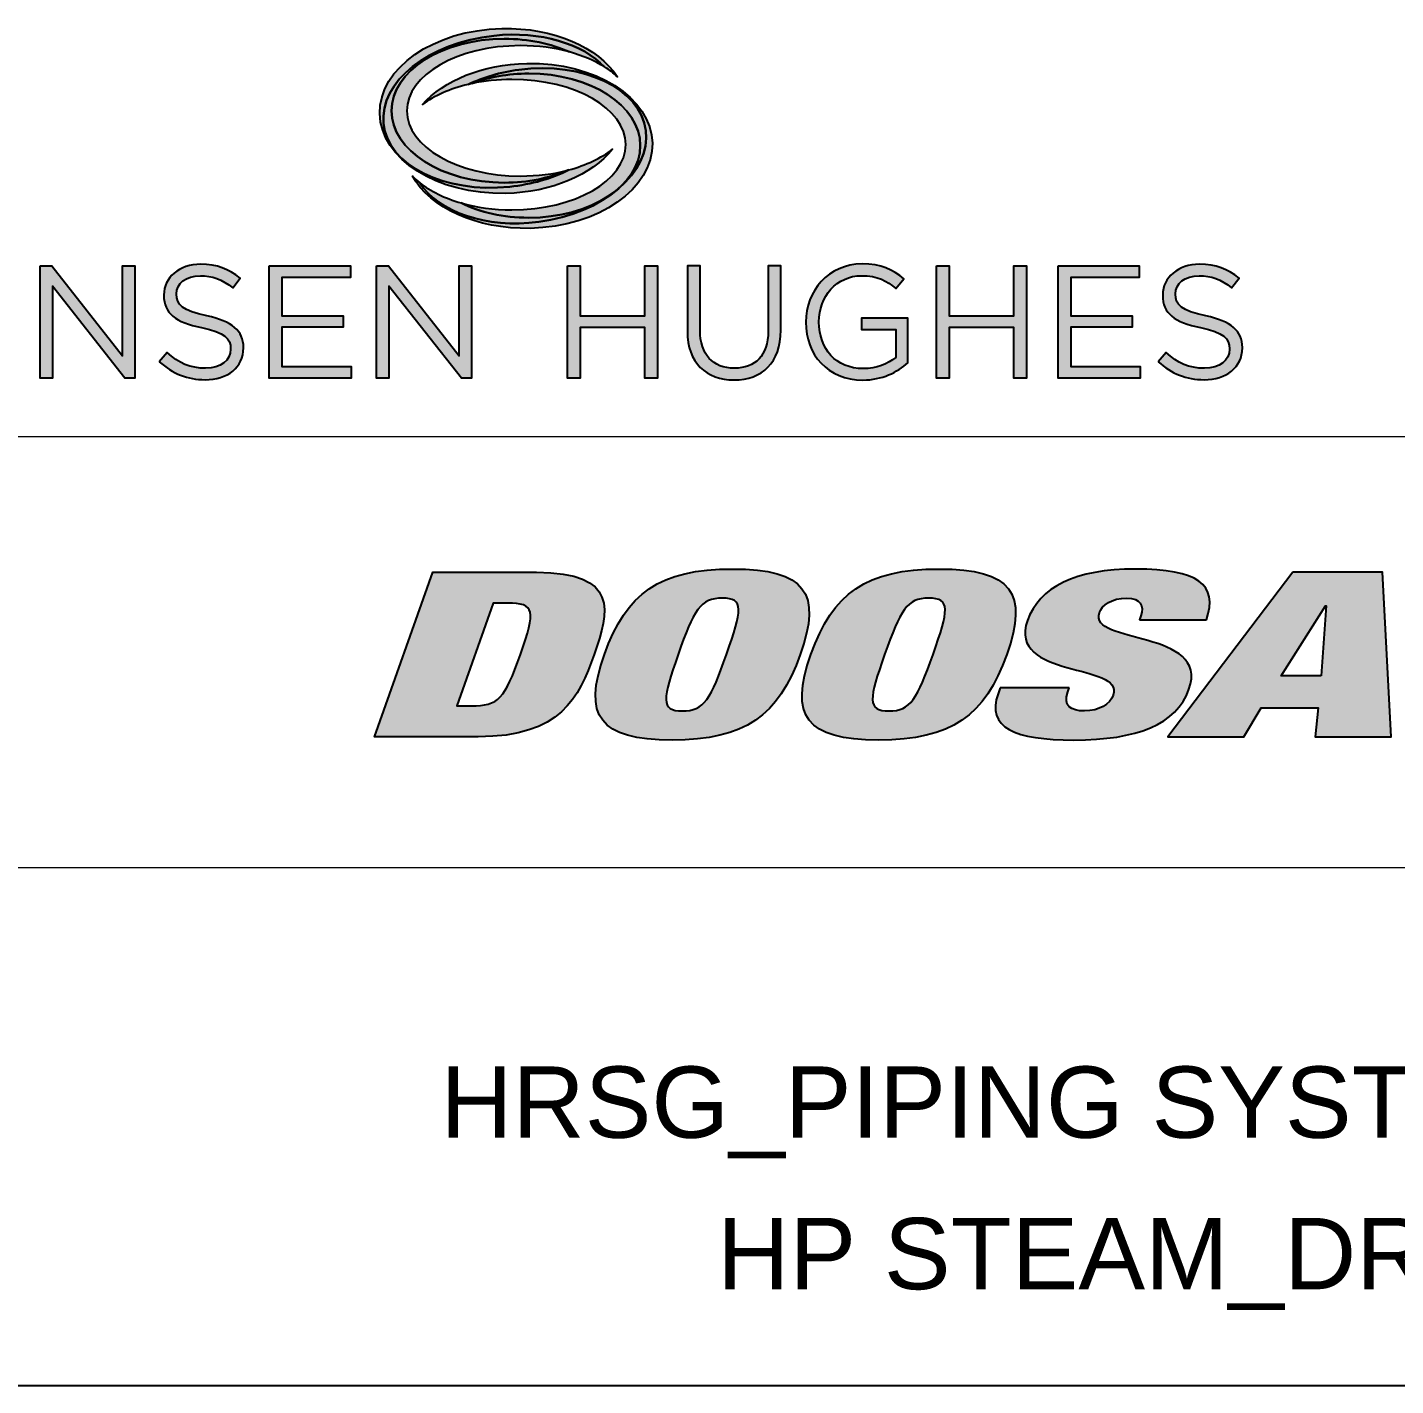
# Model space of a CAD drawing. Header units: inches. Extents: x 894 to 1735, y 0 to 594.
# Drawn here: x 1581.43 to 1629.37, y 49.88 to 97.48 of the extents above; entities that cross this region are included whole.
import ezdxf

# ---------------------------------------------------------------- set-up
doc = ezdxf.new("R2010")
doc.units = ezdxf.units.IN
doc.header["$MEASUREMENT"] = 0
for name, color, linetype in [('BG 0 -1', 7, 'Continuous'), ('BG _U+B808_U+C774_U+C5B4 1', 7, 'Continuous'), ('BG F-ANNO-LOGO', 7, 'Continuous'), ('BG VPORT', 7, 'Continuous'), ('FRAME', 7, 'Continuous')]:
    doc.layers.add(name, color=color, linetype=linetype)
doc.styles.add('Arial', font='arial.ttf')

msp = doc.modelspace()

# ---------------------------------------------------------------- hatches: boundary and pattern name
at = {"layer": 'BG 0 -1', "linetype": 'ByBlock', "true_color": 0x005bac}
h = msp.add_hatch(color=154, dxfattribs=at)
edge = h.paths.add_edge_path()
edge.add_spline(control_points=[(1599.269, 78.38), (1599.269, 78.38), (1595.636, 78.38), (1595.636, 78.38), (1595.636, 78.38), (1593.594, 72.615), (1593.594, 72.615), (1593.594, 72.615), (1597.227, 72.615), (1597.227, 72.615), (1600.12, 72.615), (1600.754, 73.988), (1601.289, 75.498), (1601.824, 77.008), (1602.162, 78.38), (1599.269, 78.38)], knot_values=[0, 0, 0, 0, 1, 1, 1, 2, 2, 2, 3, 3, 3, 4, 4, 4, 5, 5, 5, 5], degree=3, periodic=0)
edge = h.paths.add_edge_path(flags=0)
edge.add_spline(control_points=[(1598.706, 75.498), (1598.154, 73.939), (1597.947, 73.697), (1596.978, 73.697), (1596.978, 73.697), (1596.48, 73.697), (1596.48, 73.697), (1596.48, 73.697), (1597.755, 77.298), (1597.755, 77.298), (1597.755, 77.298), (1598.253, 77.298), (1598.253, 77.298), (1599.222, 77.298), (1599.257, 77.056), (1598.706, 75.498)], knot_values=[0, 0, 0, 0, 1, 1, 1, 2, 2, 2, 3, 3, 3, 4, 4, 4, 5, 5, 5, 5], degree=3, periodic=0)
h = msp.add_hatch(color=154, dxfattribs=at)
edge = h.paths.add_edge_path()
edge.add_spline(control_points=[(1606.142, 78.493), (1603.585, 78.493), (1602.413, 77.653), (1601.649, 75.498), (1600.886, 73.342), (1601.463, 72.502), (1604.02, 72.502), (1606.577, 72.502), (1607.749, 73.342), (1608.512, 75.498), (1609.276, 77.653), (1608.698, 78.493), (1606.142, 78.493)], knot_values=[0, 0, 0, 0, 1, 1, 1, 2, 2, 2, 3, 3, 3, 4, 4, 4, 4], degree=3, periodic=0)
edge = h.paths.add_edge_path(flags=0)
edge.add_spline(control_points=[(1605.928, 75.498), (1605.377, 73.939), (1605.147, 73.52), (1604.38, 73.52), (1603.613, 73.52), (1603.681, 73.939), (1604.233, 75.498), (1604.785, 77.056), (1605.014, 77.476), (1605.781, 77.476), (1606.549, 77.476), (1606.48, 77.056), (1605.928, 75.498)], knot_values=[0, 0, 0, 0, 1, 1, 1, 2, 2, 2, 3, 3, 3, 4, 4, 4, 4], degree=3, periodic=0)
h = msp.add_hatch(color=154, dxfattribs=at)
edge = h.paths.add_edge_path()
edge.add_spline(control_points=[(1613.377, 78.493), (1610.821, 78.493), (1609.649, 77.653), (1608.885, 75.498), (1608.122, 73.342), (1608.699, 72.502), (1611.256, 72.502), (1613.812, 72.502), (1614.984, 73.342), (1615.748, 75.498), (1616.511, 77.653), (1615.934, 78.493), (1613.377, 78.493)], knot_values=[0, 0, 0, 0, 1, 1, 1, 2, 2, 2, 3, 3, 3, 4, 4, 4, 4], degree=3, periodic=0)
edge = h.paths.add_edge_path(flags=0)
edge.add_spline(control_points=[(1613.164, 75.498), (1612.612, 73.939), (1612.383, 73.52), (1611.616, 73.52), (1610.849, 73.52), (1610.917, 73.939), (1611.469, 75.498), (1612.021, 77.056), (1612.25, 77.476), (1613.017, 77.476), (1613.784, 77.476), (1613.716, 77.056), (1613.164, 75.498)], knot_values=[0, 0, 0, 0, 1, 1, 1, 2, 2, 2, 3, 3, 3, 4, 4, 4, 4], degree=3, periodic=0)
h = msp.add_hatch(color=154, dxfattribs=at)
edge = h.paths.add_edge_path()
edge.add_spline(control_points=[(1622.133, 74.279), (1622.879, 76.386), (1618.591, 75.829), (1618.994, 76.967), (1619.086, 77.226), (1619.417, 77.476), (1619.955, 77.476), (1620.439, 77.476), (1620.568, 77.193), (1620.448, 76.854), (1620.448, 76.854), (1620.399, 76.717), (1620.399, 76.717), (1620.399, 76.717), (1622.741, 76.717), (1622.741, 76.717), (1623.178, 77.952), (1622.441, 78.493), (1620.261, 78.493), (1618.149, 78.493), (1616.886, 77.855), (1616.475, 76.693), (1615.752, 74.65), (1619.881, 75.215), (1619.478, 74.077), (1619.366, 73.762), (1618.984, 73.52), (1618.473, 73.52), (1617.988, 73.52), (1617.715, 73.697), (1617.89, 74.19), (1617.89, 74.19), (1617.938, 74.327), (1617.938, 74.327), (1617.938, 74.327), (1615.516, 74.327), (1615.516, 74.327), (1615.516, 74.327), (1615.445, 74.125), (1615.445, 74.125), (1615.021, 72.93), (1616.027, 72.502), (1618.099, 72.502), (1620.306, 72.502), (1621.698, 73.051), (1622.133, 74.279)], knot_values=[0, 0, 0, 0, 1, 1, 1, 2, 2, 2, 3, 3, 3, 4, 4, 4, 5, 5, 5, 6, 6, 6, 7, 7, 7, 8, 8, 8, 9, 9, 9, 10, 10, 10, 11, 11, 11, 12, 12, 12, 13, 13, 13, 14, 14, 14, 15, 15, 15, 15], degree=3, periodic=0)
h = msp.add_hatch(color=154, dxfattribs=at)
h.paths.add_polyline_path([(1625.771, 78.38), (1621.388, 72.615), (1624.052, 72.615), (1624.665, 73.625), (1626.657, 73.625), (1626.555, 72.615), (1629.219, 72.615), (1628.919, 78.38)])
h.paths.add_polyline_path([(1626.761, 74.755), (1625.362, 74.755), (1626.914, 77.201), (1626.941, 77.201)], flags=0)
at = {"layer": 'BG F-ANNO-LOGO', "linetype": 'ByBlock'}
h = msp.add_hatch(color=30, dxfattribs=at)
edge = h.paths.add_edge_path()
edge.add_spline(control_points=[(1598.333, 91.891), (1596.045, 91.65), (1594.065, 92.639), (1593.911, 94.101), (1593.757, 95.562), (1595.487, 96.943), (1597.775, 97.184), (1599.413, 97.356), (1600.894, 96.898), (1601.658, 96.087), (1601.825, 95.982), (1601.975, 95.868), (1602.105, 95.747), (1601.427, 96.776), (1599.864, 97.475), (1598.061, 97.437), (1595.663, 97.385), (1593.747, 96.05), (1593.781, 94.453), (1593.815, 92.857), (1595.787, 91.604), (1598.185, 91.655), (1599.806, 91.69), (1601.206, 92.312), (1601.934, 93.205), (1601.539, 92.895), (1601.011, 92.644), (1600.398, 92.479), (1599.806, 92.181), (1599.101, 91.972), (1598.333, 91.891)], knot_values=[0, 0, 0, 0, 1, 1, 1, 2, 2, 2, 3, 3, 3, 4, 4, 4, 5, 5, 5, 6, 6, 6, 7, 7, 7, 8, 8, 8, 9, 9, 9, 10, 10, 10, 10], degree=3, periodic=0)
h = msp.add_hatch(color=30, dxfattribs=at)
edge = h.paths.add_edge_path()
edge.add_spline(control_points=[(1597.775, 97.184), (1595.487, 96.943), (1593.757, 95.562), (1593.911, 94.101), (1594.065, 92.639), (1596.045, 91.65), (1598.333, 91.891), (1599.101, 91.972), (1599.806, 92.181), (1600.398, 92.479), (1600.388, 92.477), (1600.378, 92.474), (1600.368, 92.471), (1599.734, 92.195), (1598.968, 92.033), (1598.143, 92.033), (1595.961, 92.033), (1594.193, 93.162), (1594.193, 94.554), (1594.193, 95.946), (1595.961, 97.075), (1598.143, 97.075), (1598.993, 97.075), (1599.781, 96.904), (1600.426, 96.612), (1600.894, 96.483), (1601.312, 96.304), (1601.658, 96.087), (1600.894, 96.898), (1599.413, 97.356), (1597.775, 97.184)], knot_values=[0, 0, 0, 0, 1, 1, 1, 2, 2, 2, 3, 3, 3, 4, 4, 4, 5, 5, 5, 6, 6, 6, 7, 7, 7, 8, 8, 8, 9, 9, 9, 10, 10, 10, 10], degree=3, periodic=0)
h = msp.add_hatch(color=1, dxfattribs=at)
edge = h.paths.add_edge_path()
edge.add_spline(control_points=[(1594.726, 94.549), (1594.726, 95.811), (1596.51, 96.834), (1598.711, 96.834), (1599.325, 96.834), (1599.906, 96.754), (1600.426, 96.612), (1599.781, 96.904), (1598.993, 97.075), (1598.143, 97.075), (1595.961, 97.075), (1594.193, 95.946), (1594.193, 94.554), (1594.193, 93.162), (1595.961, 92.033), (1598.143, 92.033), (1598.968, 92.033), (1599.734, 92.195), (1600.368, 92.471), (1599.863, 92.339), (1599.302, 92.265), (1598.711, 92.265), (1596.51, 92.265), (1594.726, 93.287), (1594.726, 94.549)], knot_values=[0, 0, 0, 0, 1, 1, 1, 2, 2, 2, 3, 3, 3, 4, 4, 4, 5, 5, 5, 6, 6, 6, 7, 7, 7, 8, 8, 8, 8], degree=3, periodic=0)
h = msp.add_hatch(color=30, dxfattribs=at)
edge = h.paths.add_edge_path()
edge.add_spline(control_points=[(1603.33, 93.416), (1603.296, 95.013), (1601.324, 96.265), (1598.926, 96.214), (1597.374, 96.181), (1596.023, 95.609), (1595.273, 94.777), (1595.691, 95.081), (1596.24, 95.323), (1596.872, 95.475), (1597.396, 95.722), (1597.998, 95.902), (1598.649, 95.987), (1600.914, 96.286), (1602.907, 95.335), (1603.101, 93.863), (1603.295, 92.391), (1601.615, 90.957), (1599.351, 90.659), (1597.502, 90.415), (1595.835, 91.004), (1595.179, 92.029), (1595.085, 92.104), (1594.998, 92.182), (1594.92, 92.263), (1595.543, 91.158), (1597.165, 90.392), (1599.05, 90.432), (1601.448, 90.484), (1603.364, 91.82), (1603.33, 93.416)], knot_values=[0, 0, 0, 0, 1, 1, 1, 2, 2, 2, 3, 3, 3, 4, 4, 4, 5, 5, 5, 6, 6, 6, 7, 7, 7, 8, 8, 8, 9, 9, 9, 10, 10, 10, 10], degree=3, periodic=0)
h = msp.add_hatch(color=30, dxfattribs=at)
edge = h.paths.add_edge_path()
edge.add_spline(control_points=[(1599.351, 90.659), (1601.615, 90.957), (1603.295, 92.391), (1603.101, 93.863), (1602.907, 95.335), (1600.914, 96.286), (1598.649, 95.987), (1597.998, 95.902), (1597.396, 95.722), (1596.872, 95.475), (1596.916, 95.485), (1596.961, 95.495), (1597.006, 95.505), (1597.589, 95.729), (1598.27, 95.858), (1598.998, 95.858), (1601.158, 95.858), (1602.908, 94.726), (1602.908, 93.331), (1602.908, 91.936), (1601.158, 90.805), (1598.998, 90.805), (1598.106, 90.805), (1597.285, 90.998), (1596.627, 91.323), (1596.051, 91.488), (1595.554, 91.732), (1595.179, 92.029), (1595.835, 91.004), (1597.502, 90.415), (1599.351, 90.659)], knot_values=[0, 0, 0, 0, 1, 1, 1, 2, 2, 2, 3, 3, 3, 4, 4, 4, 5, 5, 5, 6, 6, 6, 7, 7, 7, 8, 8, 8, 9, 9, 9, 10, 10, 10, 10], degree=3, periodic=0)
h = msp.add_hatch(color=1, dxfattribs=at)
edge = h.paths.add_edge_path()
edge.add_spline(control_points=[(1602.908, 93.331), (1602.908, 94.726), (1601.158, 95.858), (1598.998, 95.858), (1598.27, 95.858), (1597.589, 95.729), (1597.006, 95.505), (1597.443, 95.599), (1597.915, 95.651), (1598.409, 95.651), (1600.61, 95.651), (1602.395, 94.628), (1602.395, 93.367), (1602.395, 92.105), (1600.61, 91.082), (1598.409, 91.082), (1597.769, 91.082), (1597.163, 91.169), (1596.627, 91.323), (1597.285, 90.998), (1598.106, 90.805), (1598.998, 90.805), (1601.158, 90.805), (1602.908, 91.936), (1602.908, 93.331)], knot_values=[0, 0, 0, 0, 1, 1, 1, 2, 2, 2, 3, 3, 3, 4, 4, 4, 5, 5, 5, 6, 6, 6, 7, 7, 7, 8, 8, 8, 8], degree=3, periodic=0)
h = msp.add_hatch(color=154, dxfattribs=at)
edge = h.paths.add_edge_path()
edge.add_spline(control_points=[(1608.707, 87.139), (1608.707, 87.139), (1608.707, 87.15), (1608.707, 87.15), (1608.707, 88.228), (1609.498, 89.183), (1610.678, 89.183), (1611.341, 89.183), (1611.751, 88.992), (1612.144, 88.661), (1612.144, 88.661), (1611.857, 88.324), (1611.857, 88.324), (1611.554, 88.588), (1611.217, 88.773), (1610.661, 88.773), (1609.791, 88.773), (1609.167, 88.037), (1609.167, 87.161), (1609.167, 87.161), (1609.167, 87.15), (1609.167, 87.15), (1609.167, 86.212), (1609.768, 85.515), (1610.723, 85.515), (1611.172, 85.515), (1611.588, 85.689), (1611.857, 85.909), (1611.857, 85.909), (1611.857, 86.886), (1611.857, 86.886), (1611.857, 86.886), (1610.661, 86.886), (1610.661, 86.886), (1610.661, 86.886), (1610.661, 87.285), (1610.661, 87.285), (1610.661, 87.285), (1612.284, 87.285), (1612.284, 87.285), (1612.284, 87.285), (1612.284, 85.718), (1612.284, 85.718), (1611.919, 85.392), (1611.369, 85.117), (1610.706, 85.117), (1609.47, 85.117), (1608.707, 86.015), (1608.707, 87.139)], knot_values=[0, 0, 0, 0, 1, 1, 1, 2, 2, 2, 3, 3, 3, 4, 4, 4, 5, 5, 5, 6, 6, 6, 7, 7, 7, 8, 8, 8, 9, 9, 9, 10, 10, 10, 11, 11, 11, 12, 12, 12, 13, 13, 13, 14, 14, 14, 15, 15, 15, 16, 16, 16, 16], degree=3, periodic=0)
for points in [[(1581.877, 89.116), (1582.292, 89.116), (1584.769, 85.965), (1584.769, 89.116), (1585.202, 89.116), (1585.202, 85.184), (1584.848, 85.184), (1582.309, 88.408), (1582.309, 85.184), (1581.877, 85.184)], [(1589.907, 89.116), (1592.749, 89.116), (1592.749, 88.711), (1590.35, 88.711), (1590.35, 87.369), (1592.496, 87.369), (1592.496, 86.964), (1590.35, 86.964), (1590.35, 85.588), (1592.777, 85.588), (1592.777, 85.184), (1589.907, 85.184)], [(1593.669, 89.116), (1594.085, 89.116), (1596.561, 85.965), (1596.561, 89.116), (1596.994, 89.116), (1596.994, 85.184), (1596.64, 85.184), (1594.102, 88.408), (1594.102, 85.184), (1593.669, 85.184)], [(1600.351, 89.116), (1600.795, 89.116), (1600.795, 87.369), (1603.064, 87.369), (1603.064, 89.116), (1603.507, 89.116), (1603.507, 85.184), (1603.064, 85.184), (1603.064, 86.953), (1600.795, 86.953), (1600.795, 85.184), (1600.351, 85.184)], [(1613.283, 89.116), (1613.727, 89.116), (1613.727, 87.369), (1615.996, 87.369), (1615.996, 89.116), (1616.44, 89.116), (1616.44, 85.184), (1615.996, 85.184), (1615.996, 86.953), (1613.727, 86.953), (1613.727, 85.184), (1613.283, 85.184)], [(1617.551, 89.116), (1620.393, 89.116), (1620.393, 88.711), (1617.994, 88.711), (1617.994, 87.369), (1620.14, 87.369), (1620.14, 86.964), (1617.994, 86.964), (1617.994, 85.588), (1620.421, 85.588), (1620.421, 85.184), (1617.551, 85.184)]]:
    msp.add_hatch(color=154, dxfattribs=at).paths.add_polyline_path(points)
h = msp.add_hatch(color=154, dxfattribs=at)
edge = h.paths.add_edge_path()
edge.add_spline(control_points=[(1586.054, 85.757), (1586.054, 85.757), (1586.33, 86.083), (1586.33, 86.083), (1586.74, 85.712), (1587.133, 85.527), (1587.678, 85.527), (1588.206, 85.527), (1588.554, 85.807), (1588.554, 86.195), (1588.554, 86.195), (1588.554, 86.206), (1588.554, 86.206), (1588.554, 86.571), (1588.357, 86.779), (1587.532, 86.953), (1586.627, 87.15), (1586.212, 87.442), (1586.212, 88.088), (1586.212, 88.088), (1586.212, 88.099), (1586.212, 88.099), (1586.212, 88.717), (1586.757, 89.172), (1587.504, 89.172), (1588.077, 89.172), (1588.487, 89.009), (1588.885, 88.689), (1588.885, 88.689), (1588.627, 88.346), (1588.627, 88.346), (1588.262, 88.644), (1587.897, 88.773), (1587.492, 88.773), (1586.981, 88.773), (1586.656, 88.492), (1586.656, 88.138), (1586.656, 88.138), (1586.656, 88.127), (1586.656, 88.127), (1586.656, 87.756), (1586.858, 87.549), (1587.723, 87.363), (1588.599, 87.172), (1589.003, 86.852), (1589.003, 86.251), (1589.003, 86.251), (1589.003, 86.24), (1589.003, 86.24), (1589.003, 85.566), (1588.442, 85.128), (1587.661, 85.128), (1587.037, 85.128), (1586.526, 85.335), (1586.054, 85.757)], knot_values=[0, 0, 0, 0, 1, 1, 1, 2, 2, 2, 3, 3, 3, 4, 4, 4, 5, 5, 5, 6, 6, 6, 7, 7, 7, 8, 8, 8, 9, 9, 9, 10, 10, 10, 11, 11, 11, 12, 12, 12, 13, 13, 13, 14, 14, 14, 15, 15, 15, 16, 16, 16, 17, 17, 17, 18, 18, 18, 18], degree=3, periodic=0)
h = msp.add_hatch(color=154, dxfattribs=at)
edge = h.paths.add_edge_path()
edge.add_spline(control_points=[(1604.557, 86.83), (1604.557, 86.83), (1604.557, 89.116), (1604.557, 89.116), (1604.557, 89.116), (1605.001, 89.116), (1605.001, 89.116), (1605.001, 89.116), (1605.001, 86.858), (1605.001, 86.858), (1605.001, 86.01), (1605.455, 85.532), (1606.203, 85.532), (1606.927, 85.532), (1607.388, 85.97), (1607.388, 86.83), (1607.388, 86.83), (1607.388, 89.116), (1607.388, 89.116), (1607.388, 89.116), (1607.831, 89.116), (1607.831, 89.116), (1607.831, 89.116), (1607.831, 86.863), (1607.831, 86.863), (1607.831, 85.718), (1607.174, 85.122), (1606.191, 85.122), (1605.22, 85.122), (1604.557, 85.718), (1604.557, 86.83)], knot_values=[0, 0, 0, 0, 1, 1, 1, 2, 2, 2, 3, 3, 3, 4, 4, 4, 5, 5, 5, 6, 6, 6, 7, 7, 7, 8, 8, 8, 9, 9, 9, 10, 10, 10, 10], degree=3, periodic=0)
h = msp.add_hatch(color=154, dxfattribs=at)
edge = h.paths.add_edge_path()
edge.add_spline(control_points=[(1621.055, 85.757), (1621.055, 85.757), (1621.33, 86.083), (1621.33, 86.083), (1621.74, 85.712), (1622.133, 85.527), (1622.678, 85.527), (1623.206, 85.527), (1623.554, 85.807), (1623.554, 86.195), (1623.554, 86.195), (1623.554, 86.206), (1623.554, 86.206), (1623.554, 86.571), (1623.358, 86.779), (1622.532, 86.953), (1621.627, 87.15), (1621.212, 87.442), (1621.212, 88.088), (1621.212, 88.088), (1621.212, 88.099), (1621.212, 88.099), (1621.212, 88.717), (1621.757, 89.172), (1622.504, 89.172), (1623.077, 89.172), (1623.487, 89.009), (1623.886, 88.689), (1623.886, 88.689), (1623.627, 88.346), (1623.627, 88.346), (1623.262, 88.644), (1622.897, 88.773), (1622.492, 88.773), (1621.981, 88.773), (1621.656, 88.492), (1621.656, 88.138), (1621.656, 88.138), (1621.656, 88.127), (1621.656, 88.127), (1621.656, 87.756), (1621.858, 87.549), (1622.723, 87.363), (1623.599, 87.172), (1624.003, 86.852), (1624.003, 86.251), (1624.003, 86.251), (1624.003, 86.24), (1624.003, 86.24), (1624.003, 85.566), (1623.442, 85.128), (1622.661, 85.128), (1622.038, 85.128), (1621.526, 85.335), (1621.055, 85.757)], knot_values=[0, 0, 0, 0, 1, 1, 1, 2, 2, 2, 3, 3, 3, 4, 4, 4, 5, 5, 5, 6, 6, 6, 7, 7, 7, 8, 8, 8, 9, 9, 9, 10, 10, 10, 11, 11, 11, 12, 12, 12, 13, 13, 13, 14, 14, 14, 15, 15, 15, 16, 16, 16, 17, 17, 17, 18, 18, 18, 18], degree=3, periodic=0)

# ---------------------------------------------------------------- linework, layer by layer
at = {"layer": 'BG 0 -1', "color": 7, "linetype": 'Continuous', "lineweight": 9}
for p, q in [((1560.431, 83.143), (1709.698, 83.143)), ((1560.431, 68.031), (1709.698, 68.031))]:
    msp.add_line(p, q, dxfattribs=at)
at = {"layer": 'BG 0 -1', "color": 7, "linetype": 'Continuous', "lineweight": 0}
for points in [[(1625.771, 78.38), (1621.388, 72.615), (1624.052, 72.615), (1624.665, 73.625), (1626.657, 73.625), (1626.555, 72.615), (1629.219, 72.615), (1628.919, 78.38)], [(1626.761, 74.755), (1625.362, 74.755), (1626.914, 77.201), (1626.941, 77.201)]]:
    msp.add_lwpolyline(points, close=True, dxfattribs=at)
for points, knots in [([(1599.269, 78.38), (1599.269, 78.38), (1595.636, 78.38), (1595.636, 78.38), (1595.636, 78.38), (1593.594, 72.615), (1593.594, 72.615), (1593.594, 72.615), (1597.227, 72.615), (1597.227, 72.615), (1600.12, 72.615), (1600.754, 73.988), (1601.289, 75.498), (1601.824, 77.008), (1602.162, 78.38), (1599.269, 78.38)], [0, 0, 0, 0, 1, 1, 1, 2, 2, 2, 3, 3, 3, 4, 4, 4, 5, 5, 5, 5]), ([(1606.142, 78.493), (1603.585, 78.493), (1602.413, 77.653), (1601.649, 75.498), (1600.886, 73.342), (1601.463, 72.502), (1604.02, 72.502), (1606.577, 72.502), (1607.749, 73.342), (1608.512, 75.498), (1609.276, 77.653), (1608.698, 78.493), (1606.142, 78.493)], [0, 0, 0, 0, 1, 1, 1, 2, 2, 2, 3, 3, 3, 4, 4, 4, 4]), ([(1613.377, 78.493), (1610.821, 78.493), (1609.649, 77.653), (1608.885, 75.498), (1608.122, 73.342), (1608.699, 72.502), (1611.256, 72.502), (1613.812, 72.502), (1614.984, 73.342), (1615.748, 75.498), (1616.511, 77.653), (1615.934, 78.493), (1613.377, 78.493)], [0, 0, 0, 0, 1, 1, 1, 2, 2, 2, 3, 3, 3, 4, 4, 4, 4]), ([(1622.133, 74.279), (1622.879, 76.386), (1618.591, 75.829), (1618.994, 76.967), (1619.086, 77.226), (1619.417, 77.476), (1619.955, 77.476), (1620.439, 77.476), (1620.568, 77.193), (1620.448, 76.854), (1620.448, 76.854), (1620.399, 76.717), (1620.399, 76.717), (1620.399, 76.717), (1622.741, 76.717), (1622.741, 76.717), (1623.178, 77.952), (1622.441, 78.493), (1620.261, 78.493), (1618.149, 78.493), (1616.886, 77.855), (1616.475, 76.693), (1615.752, 74.65), (1619.881, 75.215), (1619.478, 74.077), (1619.366, 73.762), (1618.984, 73.52), (1618.473, 73.52), (1617.988, 73.52), (1617.715, 73.697), (1617.89, 74.19), (1617.89, 74.19), (1617.938, 74.327), (1617.938, 74.327), (1617.938, 74.327), (1615.516, 74.327), (1615.516, 74.327), (1615.516, 74.327), (1615.445, 74.125), (1615.445, 74.125), (1615.021, 72.93), (1616.027, 72.502), (1618.099, 72.502), (1620.306, 72.502), (1621.698, 73.051), (1622.133, 74.279)], [0, 0, 0, 0, 1, 1, 1, 2, 2, 2, 3, 3, 3, 4, 4, 4, 5, 5, 5, 6, 6, 6, 7, 7, 7, 8, 8, 8, 9, 9, 9, 10, 10, 10, 11, 11, 11, 12, 12, 12, 13, 13, 13, 14, 14, 14, 15, 15, 15, 15]), ([(1598.706, 75.498), (1598.154, 73.939), (1597.947, 73.697), (1596.978, 73.697), (1596.978, 73.697), (1596.48, 73.697), (1596.48, 73.697), (1596.48, 73.697), (1597.755, 77.298), (1597.755, 77.298), (1597.755, 77.298), (1598.253, 77.298), (1598.253, 77.298), (1599.222, 77.298), (1599.257, 77.056), (1598.706, 75.498)], [0, 0, 0, 0, 1, 1, 1, 2, 2, 2, 3, 3, 3, 4, 4, 4, 5, 5, 5, 5]), ([(1605.928, 75.498), (1605.377, 73.939), (1605.147, 73.52), (1604.38, 73.52), (1603.613, 73.52), (1603.681, 73.939), (1604.233, 75.498), (1604.785, 77.056), (1605.014, 77.476), (1605.781, 77.476), (1606.549, 77.476), (1606.48, 77.056), (1605.928, 75.498)], [0, 0, 0, 0, 1, 1, 1, 2, 2, 2, 3, 3, 3, 4, 4, 4, 4]), ([(1613.164, 75.498), (1612.612, 73.939), (1612.383, 73.52), (1611.616, 73.52), (1610.849, 73.52), (1610.917, 73.939), (1611.469, 75.498), (1612.021, 77.056), (1612.25, 77.476), (1613.017, 77.476), (1613.784, 77.476), (1613.716, 77.056), (1613.164, 75.498)], [0, 0, 0, 0, 1, 1, 1, 2, 2, 2, 3, 3, 3, 4, 4, 4, 4])]:
    msp.add_open_spline(points, degree=3, knots=knots, dxfattribs=at)
at = {"layer": 'BG _U+B808_U+C774_U+C5B4 1', "color": 7, "linetype": 'Continuous', "lineweight": 25}
for p, q in [((1620.448, 76.854), (1620.399, 76.717)), ((1620.399, 76.717), (1622.741, 76.717)), ((1615.516, 74.327), (1615.445, 74.125)), ((1617.938, 74.327), (1615.516, 74.327)), ((1617.89, 74.19), (1617.938, 74.327))]:
    msp.add_line(p, q, dxfattribs=at)
for points in [[(1625.771, 78.38), (1621.388, 72.615), (1624.052, 72.615), (1624.665, 73.625), (1626.657, 73.625), (1626.555, 72.615), (1629.219, 72.615), (1628.919, 78.38)], [(1626.761, 74.755), (1625.362, 74.755), (1626.914, 77.201), (1626.941, 77.201)]]:
    msp.add_lwpolyline(points, close=True, dxfattribs=at)
for points, knots in [([(1599.269, 78.38), (1599.269, 78.38), (1595.636, 78.38), (1595.636, 78.38), (1595.636, 78.38), (1593.594, 72.615), (1593.594, 72.615), (1593.594, 72.615), (1597.227, 72.615), (1597.227, 72.615), (1600.12, 72.615), (1600.754, 73.988), (1601.289, 75.498), (1601.824, 77.008), (1602.162, 78.38), (1599.269, 78.38)], [0, 0, 0, 0, 1, 1, 1, 2, 2, 2, 3, 3, 3, 4, 4, 4, 5, 5, 5, 5]), ([(1606.142, 78.493), (1603.585, 78.493), (1602.413, 77.653), (1601.649, 75.498), (1600.886, 73.342), (1601.463, 72.502), (1604.02, 72.502), (1606.577, 72.502), (1607.749, 73.342), (1608.512, 75.498), (1609.276, 77.653), (1608.698, 78.493), (1606.142, 78.493)], [0, 0, 0, 0, 1, 1, 1, 2, 2, 2, 3, 3, 3, 4, 4, 4, 4]), ([(1613.377, 78.493), (1610.821, 78.493), (1609.649, 77.653), (1608.885, 75.498), (1608.122, 73.342), (1608.699, 72.502), (1611.256, 72.502), (1613.812, 72.502), (1614.984, 73.342), (1615.748, 75.498), (1616.511, 77.653), (1615.934, 78.493), (1613.377, 78.493)], [0, 0, 0, 0, 1, 1, 1, 2, 2, 2, 3, 3, 3, 4, 4, 4, 4]), ([(1622.741, 76.717), (1623.178, 77.952), (1622.441, 78.493), (1620.261, 78.493), (1618.149, 78.493), (1616.886, 77.855), (1616.475, 76.693)], [5, 5, 5, 5, 6, 6, 6, 7, 7, 7, 7]), ([(1598.706, 75.498), (1598.154, 73.939), (1597.947, 73.697), (1596.978, 73.697), (1596.978, 73.697), (1596.48, 73.697), (1596.48, 73.697), (1596.48, 73.697), (1597.755, 77.298), (1597.755, 77.298), (1597.755, 77.298), (1598.253, 77.298), (1598.253, 77.298), (1599.222, 77.298), (1599.257, 77.056), (1598.706, 75.498)], [0, 0, 0, 0, 1, 1, 1, 2, 2, 2, 3, 3, 3, 4, 4, 4, 5, 5, 5, 5]), ([(1605.928, 75.498), (1605.377, 73.939), (1605.147, 73.52), (1604.38, 73.52), (1603.613, 73.52), (1603.681, 73.939), (1604.233, 75.498), (1604.785, 77.056), (1605.014, 77.476), (1605.781, 77.476), (1606.549, 77.476), (1606.48, 77.056), (1605.928, 75.498)], [0, 0, 0, 0, 1, 1, 1, 2, 2, 2, 3, 3, 3, 4, 4, 4, 4]), ([(1613.164, 75.498), (1612.612, 73.939), (1612.383, 73.52), (1611.616, 73.52), (1610.849, 73.52), (1610.917, 73.939), (1611.469, 75.498), (1612.021, 77.056), (1612.25, 77.476), (1613.017, 77.476), (1613.784, 77.476), (1613.716, 77.056), (1613.164, 75.498)], [0, 0, 0, 0, 1, 1, 1, 2, 2, 2, 3, 3, 3, 4, 4, 4, 4]), ([(1618.994, 76.967), (1619.086, 77.226), (1619.417, 77.476), (1619.955, 77.476), (1620.439, 77.476), (1620.568, 77.193), (1620.448, 76.854)], [1, 1, 1, 1, 2, 2, 2, 3, 3, 3, 3]), ([(1615.445, 74.125), (1615.021, 72.93), (1616.027, 72.502), (1618.099, 72.502), (1620.306, 72.502), (1621.698, 73.051), (1622.133, 74.279)], [13, 13, 13, 13, 14, 14, 14, 15, 15, 15, 15]), ([(1619.478, 74.077), (1619.366, 73.762), (1618.984, 73.52), (1618.473, 73.52), (1617.988, 73.52), (1617.715, 73.697), (1617.89, 74.19)], [8, 8, 8, 8, 9, 9, 9, 10, 10, 10, 10])]:
    msp.add_open_spline(points, degree=3, knots=knots, dxfattribs=at)
for points in [[(1622.133, 74.279), (1622.879, 76.386), (1618.591, 75.829), (1618.994, 76.967)], [(1616.475, 76.693), (1615.752, 74.65), (1619.881, 75.215), (1619.478, 74.077)]]:
    msp.add_open_spline(points, degree=3, dxfattribs=at)
at = {"layer": 'BG F-ANNO-LOGO', "color": 154, "linetype": 'Continuous', "lineweight": 25}
for points in [[(1581.877, 89.116), (1582.292, 89.116), (1584.769, 85.965), (1584.769, 89.116), (1585.202, 89.116), (1585.202, 85.184), (1584.848, 85.184), (1582.309, 88.408), (1582.309, 85.184), (1581.877, 85.184)], [(1589.907, 89.116), (1592.749, 89.116), (1592.749, 88.711), (1590.35, 88.711), (1590.35, 87.369), (1592.496, 87.369), (1592.496, 86.964), (1590.35, 86.964), (1590.35, 85.588), (1592.777, 85.588), (1592.777, 85.184), (1589.907, 85.184)], [(1593.669, 89.116), (1594.085, 89.116), (1596.561, 85.965), (1596.561, 89.116), (1596.994, 89.116), (1596.994, 85.184), (1596.64, 85.184), (1594.102, 88.408), (1594.102, 85.184), (1593.669, 85.184)], [(1600.351, 89.116), (1600.795, 89.116), (1600.795, 87.369), (1603.064, 87.369), (1603.064, 89.116), (1603.507, 89.116), (1603.507, 85.184), (1603.064, 85.184), (1603.064, 86.953), (1600.795, 86.953), (1600.795, 85.184), (1600.351, 85.184)], [(1613.283, 89.116), (1613.727, 89.116), (1613.727, 87.369), (1615.996, 87.369), (1615.996, 89.116), (1616.44, 89.116), (1616.44, 85.184), (1615.996, 85.184), (1615.996, 86.953), (1613.727, 86.953), (1613.727, 85.184), (1613.283, 85.184)], [(1617.551, 89.116), (1620.393, 89.116), (1620.393, 88.711), (1617.994, 88.711), (1617.994, 87.369), (1620.14, 87.369), (1620.14, 86.964), (1617.994, 86.964), (1617.994, 85.588), (1620.421, 85.588), (1620.421, 85.184), (1617.551, 85.184)]]:
    msp.add_lwpolyline(points, close=True, dxfattribs=at)
at = {"layer": 'BG F-ANNO-LOGO', "color": 7, "linetype": 'Continuous', "lineweight": 0}
for points in [[(1581.877, 89.116), (1582.292, 89.116), (1584.769, 85.965), (1584.769, 89.116), (1585.202, 89.116), (1585.202, 85.184), (1584.848, 85.184), (1582.309, 88.408), (1582.309, 85.184), (1581.877, 85.184)], [(1589.907, 89.116), (1592.749, 89.116), (1592.749, 88.711), (1590.35, 88.711), (1590.35, 87.369), (1592.496, 87.369), (1592.496, 86.964), (1590.35, 86.964), (1590.35, 85.588), (1592.777, 85.588), (1592.777, 85.184), (1589.907, 85.184)], [(1593.669, 89.116), (1594.085, 89.116), (1596.561, 85.965), (1596.561, 89.116), (1596.994, 89.116), (1596.994, 85.184), (1596.64, 85.184), (1594.102, 88.408), (1594.102, 85.184), (1593.669, 85.184)], [(1600.351, 89.116), (1600.795, 89.116), (1600.795, 87.369), (1603.064, 87.369), (1603.064, 89.116), (1603.507, 89.116), (1603.507, 85.184), (1603.064, 85.184), (1603.064, 86.953), (1600.795, 86.953), (1600.795, 85.184), (1600.351, 85.184)], [(1613.283, 89.116), (1613.727, 89.116), (1613.727, 87.369), (1615.996, 87.369), (1615.996, 89.116), (1616.44, 89.116), (1616.44, 85.184), (1615.996, 85.184), (1615.996, 86.953), (1613.727, 86.953), (1613.727, 85.184), (1613.283, 85.184)], [(1617.551, 89.116), (1620.393, 89.116), (1620.393, 88.711), (1617.994, 88.711), (1617.994, 87.369), (1620.14, 87.369), (1620.14, 86.964), (1617.994, 86.964), (1617.994, 85.588), (1620.421, 85.588), (1620.421, 85.184), (1617.551, 85.184)]]:
    msp.add_lwpolyline(points, close=True, dxfattribs=at)
at = {"layer": 'BG F-ANNO-LOGO', "color": 30, "linetype": 'Continuous', "lineweight": 25}
for points in [[(1598.333, 91.891), (1596.045, 91.65), (1594.065, 92.639), (1593.911, 94.101), (1593.757, 95.562), (1595.487, 96.943), (1597.775, 97.184), (1599.413, 97.356), (1600.894, 96.898), (1601.658, 96.087), (1601.825, 95.982), (1601.975, 95.868), (1602.105, 95.747), (1601.427, 96.776), (1599.864, 97.475), (1598.061, 97.437), (1595.663, 97.385), (1593.747, 96.05), (1593.781, 94.453), (1593.815, 92.857), (1595.787, 91.604), (1598.185, 91.655), (1599.806, 91.69), (1601.206, 92.312), (1601.934, 93.205), (1601.539, 92.895), (1601.011, 92.644), (1600.398, 92.479), (1599.806, 92.181), (1599.101, 91.972), (1598.333, 91.891)], [(1597.775, 97.184), (1595.487, 96.943), (1593.757, 95.562), (1593.911, 94.101), (1594.065, 92.639), (1596.045, 91.65), (1598.333, 91.891), (1599.101, 91.972), (1599.806, 92.181), (1600.398, 92.479), (1600.388, 92.477), (1600.378, 92.474), (1600.368, 92.471), (1599.734, 92.195), (1598.968, 92.033), (1598.143, 92.033), (1595.961, 92.033), (1594.193, 93.162), (1594.193, 94.554), (1594.193, 95.946), (1595.961, 97.075), (1598.143, 97.075), (1598.993, 97.075), (1599.781, 96.904), (1600.426, 96.612), (1600.894, 96.483), (1601.312, 96.304), (1601.658, 96.087), (1600.894, 96.898), (1599.413, 97.356), (1597.775, 97.184)], [(1603.33, 93.416), (1603.296, 95.013), (1601.324, 96.265), (1598.926, 96.214), (1597.374, 96.181), (1596.023, 95.609), (1595.273, 94.777), (1595.691, 95.081), (1596.24, 95.323), (1596.872, 95.475), (1597.396, 95.722), (1597.998, 95.902), (1598.649, 95.987), (1600.914, 96.286), (1602.907, 95.335), (1603.101, 93.863), (1603.295, 92.391), (1601.615, 90.957), (1599.351, 90.659), (1597.502, 90.415), (1595.835, 91.004), (1595.179, 92.029), (1595.085, 92.104), (1594.998, 92.182), (1594.92, 92.263), (1595.543, 91.158), (1597.165, 90.392), (1599.05, 90.432), (1601.448, 90.484), (1603.364, 91.82), (1603.33, 93.416)], [(1599.351, 90.659), (1601.615, 90.957), (1603.295, 92.391), (1603.101, 93.863), (1602.907, 95.335), (1600.914, 96.286), (1598.649, 95.987), (1597.998, 95.902), (1597.396, 95.722), (1596.872, 95.475), (1596.916, 95.485), (1596.961, 95.495), (1597.006, 95.505), (1597.589, 95.729), (1598.27, 95.858), (1598.998, 95.858), (1601.158, 95.858), (1602.908, 94.726), (1602.908, 93.331), (1602.908, 91.936), (1601.158, 90.805), (1598.998, 90.805), (1598.106, 90.805), (1597.285, 90.998), (1596.627, 91.323), (1596.051, 91.488), (1595.554, 91.732), (1595.179, 92.029), (1595.835, 91.004), (1597.502, 90.415), (1599.351, 90.659)]]:
    msp.add_open_spline(points, degree=3, knots=[0, 0, 0, 0, 1, 1, 1, 2, 2, 2, 3, 3, 3, 4, 4, 4, 5, 5, 5, 6, 6, 6, 7, 7, 7, 8, 8, 8, 9, 9, 9, 10, 10, 10, 10], dxfattribs=at)
at = {"layer": 'BG F-ANNO-LOGO', "color": 7, "linetype": 'Continuous', "lineweight": 0}
for points, knots in [([(1598.333, 91.891), (1596.045, 91.65), (1594.065, 92.639), (1593.911, 94.101), (1593.757, 95.562), (1595.487, 96.943), (1597.775, 97.184), (1599.413, 97.356), (1600.894, 96.898), (1601.658, 96.087), (1601.825, 95.982), (1601.975, 95.868), (1602.105, 95.747), (1601.427, 96.776), (1599.864, 97.475), (1598.061, 97.437), (1595.663, 97.385), (1593.747, 96.05), (1593.781, 94.453), (1593.815, 92.857), (1595.787, 91.604), (1598.185, 91.655), (1599.806, 91.69), (1601.206, 92.312), (1601.934, 93.205), (1601.539, 92.895), (1601.011, 92.644), (1600.398, 92.479), (1599.806, 92.181), (1599.101, 91.972), (1598.333, 91.891)], [0, 0, 0, 0, 1, 1, 1, 2, 2, 2, 3, 3, 3, 4, 4, 4, 5, 5, 5, 6, 6, 6, 7, 7, 7, 8, 8, 8, 9, 9, 9, 10, 10, 10, 10]), ([(1597.775, 97.184), (1595.487, 96.943), (1593.757, 95.562), (1593.911, 94.101), (1594.065, 92.639), (1596.045, 91.65), (1598.333, 91.891), (1599.101, 91.972), (1599.806, 92.181), (1600.398, 92.479), (1600.388, 92.477), (1600.378, 92.474), (1600.368, 92.471), (1599.734, 92.195), (1598.968, 92.033), (1598.143, 92.033), (1595.961, 92.033), (1594.193, 93.162), (1594.193, 94.554), (1594.193, 95.946), (1595.961, 97.075), (1598.143, 97.075), (1598.993, 97.075), (1599.781, 96.904), (1600.426, 96.612), (1600.894, 96.483), (1601.312, 96.304), (1601.658, 96.087), (1600.894, 96.898), (1599.413, 97.356), (1597.775, 97.184)], [0, 0, 0, 0, 1, 1, 1, 2, 2, 2, 3, 3, 3, 4, 4, 4, 5, 5, 5, 6, 6, 6, 7, 7, 7, 8, 8, 8, 9, 9, 9, 10, 10, 10, 10]), ([(1594.726, 94.549), (1594.726, 95.811), (1596.51, 96.834), (1598.711, 96.834), (1599.325, 96.834), (1599.906, 96.754), (1600.426, 96.612), (1599.781, 96.904), (1598.993, 97.075), (1598.143, 97.075), (1595.961, 97.075), (1594.193, 95.946), (1594.193, 94.554), (1594.193, 93.162), (1595.961, 92.033), (1598.143, 92.033), (1598.968, 92.033), (1599.734, 92.195), (1600.368, 92.471), (1599.863, 92.339), (1599.302, 92.265), (1598.711, 92.265), (1596.51, 92.265), (1594.726, 93.287), (1594.726, 94.549)], [0, 0, 0, 0, 1, 1, 1, 2, 2, 2, 3, 3, 3, 4, 4, 4, 5, 5, 5, 6, 6, 6, 7, 7, 7, 8, 8, 8, 8]), ([(1603.33, 93.416), (1603.296, 95.013), (1601.324, 96.265), (1598.926, 96.214), (1597.374, 96.181), (1596.023, 95.609), (1595.273, 94.777), (1595.691, 95.081), (1596.24, 95.323), (1596.872, 95.475), (1597.396, 95.722), (1597.998, 95.902), (1598.649, 95.987), (1600.914, 96.286), (1602.907, 95.335), (1603.101, 93.863), (1603.295, 92.391), (1601.615, 90.957), (1599.351, 90.659), (1597.502, 90.415), (1595.835, 91.004), (1595.179, 92.029), (1595.085, 92.104), (1594.998, 92.182), (1594.92, 92.263), (1595.543, 91.158), (1597.165, 90.392), (1599.05, 90.432), (1601.448, 90.484), (1603.364, 91.82), (1603.33, 93.416)], [0, 0, 0, 0, 1, 1, 1, 2, 2, 2, 3, 3, 3, 4, 4, 4, 5, 5, 5, 6, 6, 6, 7, 7, 7, 8, 8, 8, 9, 9, 9, 10, 10, 10, 10]), ([(1599.351, 90.659), (1601.615, 90.957), (1603.295, 92.391), (1603.101, 93.863), (1602.907, 95.335), (1600.914, 96.286), (1598.649, 95.987), (1597.998, 95.902), (1597.396, 95.722), (1596.872, 95.475), (1596.916, 95.485), (1596.961, 95.495), (1597.006, 95.505), (1597.589, 95.729), (1598.27, 95.858), (1598.998, 95.858), (1601.158, 95.858), (1602.908, 94.726), (1602.908, 93.331), (1602.908, 91.936), (1601.158, 90.805), (1598.998, 90.805), (1598.106, 90.805), (1597.285, 90.998), (1596.627, 91.323), (1596.051, 91.488), (1595.554, 91.732), (1595.179, 92.029), (1595.835, 91.004), (1597.502, 90.415), (1599.351, 90.659)], [0, 0, 0, 0, 1, 1, 1, 2, 2, 2, 3, 3, 3, 4, 4, 4, 5, 5, 5, 6, 6, 6, 7, 7, 7, 8, 8, 8, 9, 9, 9, 10, 10, 10, 10]), ([(1602.908, 93.331), (1602.908, 94.726), (1601.158, 95.858), (1598.998, 95.858), (1598.27, 95.858), (1597.589, 95.729), (1597.006, 95.505), (1597.443, 95.599), (1597.915, 95.651), (1598.409, 95.651), (1600.61, 95.651), (1602.395, 94.628), (1602.395, 93.367), (1602.395, 92.105), (1600.61, 91.082), (1598.409, 91.082), (1597.769, 91.082), (1597.163, 91.169), (1596.627, 91.323), (1597.285, 90.998), (1598.106, 90.805), (1598.998, 90.805), (1601.158, 90.805), (1602.908, 91.936), (1602.908, 93.331)], [0, 0, 0, 0, 1, 1, 1, 2, 2, 2, 3, 3, 3, 4, 4, 4, 5, 5, 5, 6, 6, 6, 7, 7, 7, 8, 8, 8, 8]), ([(1608.707, 87.139), (1608.707, 87.139), (1608.707, 87.15), (1608.707, 87.15), (1608.707, 88.228), (1609.498, 89.183), (1610.678, 89.183), (1611.341, 89.183), (1611.751, 88.992), (1612.144, 88.661), (1612.144, 88.661), (1611.857, 88.324), (1611.857, 88.324), (1611.554, 88.588), (1611.217, 88.773), (1610.661, 88.773), (1609.791, 88.773), (1609.167, 88.037), (1609.167, 87.161), (1609.167, 87.161), (1609.167, 87.15), (1609.167, 87.15), (1609.167, 86.212), (1609.768, 85.515), (1610.723, 85.515), (1611.172, 85.515), (1611.588, 85.689), (1611.857, 85.909), (1611.857, 85.909), (1611.857, 86.886), (1611.857, 86.886), (1611.857, 86.886), (1610.661, 86.886), (1610.661, 86.886), (1610.661, 86.886), (1610.661, 87.285), (1610.661, 87.285), (1610.661, 87.285), (1612.284, 87.285), (1612.284, 87.285), (1612.284, 87.285), (1612.284, 85.718), (1612.284, 85.718), (1611.919, 85.392), (1611.369, 85.117), (1610.706, 85.117), (1609.47, 85.117), (1608.707, 86.015), (1608.707, 87.139)], [0, 0, 0, 0, 1, 1, 1, 2, 2, 2, 3, 3, 3, 4, 4, 4, 5, 5, 5, 6, 6, 6, 7, 7, 7, 8, 8, 8, 9, 9, 9, 10, 10, 10, 11, 11, 11, 12, 12, 12, 13, 13, 13, 14, 14, 14, 15, 15, 15, 16, 16, 16, 16]), ([(1586.054, 85.757), (1586.054, 85.757), (1586.33, 86.083), (1586.33, 86.083), (1586.74, 85.712), (1587.133, 85.527), (1587.678, 85.527), (1588.206, 85.527), (1588.554, 85.807), (1588.554, 86.195), (1588.554, 86.195), (1588.554, 86.206), (1588.554, 86.206), (1588.554, 86.571), (1588.357, 86.779), (1587.532, 86.953), (1586.627, 87.15), (1586.212, 87.442), (1586.212, 88.088), (1586.212, 88.088), (1586.212, 88.099), (1586.212, 88.099), (1586.212, 88.717), (1586.757, 89.172), (1587.504, 89.172), (1588.077, 89.172), (1588.487, 89.009), (1588.885, 88.689), (1588.885, 88.689), (1588.627, 88.346), (1588.627, 88.346), (1588.262, 88.644), (1587.897, 88.773), (1587.492, 88.773), (1586.981, 88.773), (1586.656, 88.492), (1586.656, 88.138), (1586.656, 88.138), (1586.656, 88.127), (1586.656, 88.127), (1586.656, 87.756), (1586.858, 87.549), (1587.723, 87.363), (1588.599, 87.172), (1589.003, 86.852), (1589.003, 86.251), (1589.003, 86.251), (1589.003, 86.24), (1589.003, 86.24), (1589.003, 85.566), (1588.442, 85.128), (1587.661, 85.128), (1587.037, 85.128), (1586.526, 85.335), (1586.054, 85.757)], [0, 0, 0, 0, 1, 1, 1, 2, 2, 2, 3, 3, 3, 4, 4, 4, 5, 5, 5, 6, 6, 6, 7, 7, 7, 8, 8, 8, 9, 9, 9, 10, 10, 10, 11, 11, 11, 12, 12, 12, 13, 13, 13, 14, 14, 14, 15, 15, 15, 16, 16, 16, 17, 17, 17, 18, 18, 18, 18]), ([(1604.557, 86.83), (1604.557, 86.83), (1604.557, 89.116), (1604.557, 89.116), (1604.557, 89.116), (1605.001, 89.116), (1605.001, 89.116), (1605.001, 89.116), (1605.001, 86.858), (1605.001, 86.858), (1605.001, 86.01), (1605.455, 85.532), (1606.203, 85.532), (1606.927, 85.532), (1607.388, 85.97), (1607.388, 86.83), (1607.388, 86.83), (1607.388, 89.116), (1607.388, 89.116), (1607.388, 89.116), (1607.831, 89.116), (1607.831, 89.116), (1607.831, 89.116), (1607.831, 86.863), (1607.831, 86.863), (1607.831, 85.718), (1607.174, 85.122), (1606.191, 85.122), (1605.22, 85.122), (1604.557, 85.718), (1604.557, 86.83)], [0, 0, 0, 0, 1, 1, 1, 2, 2, 2, 3, 3, 3, 4, 4, 4, 5, 5, 5, 6, 6, 6, 7, 7, 7, 8, 8, 8, 9, 9, 9, 10, 10, 10, 10]), ([(1621.055, 85.757), (1621.055, 85.757), (1621.33, 86.083), (1621.33, 86.083), (1621.74, 85.712), (1622.133, 85.527), (1622.678, 85.527), (1623.206, 85.527), (1623.554, 85.807), (1623.554, 86.195), (1623.554, 86.195), (1623.554, 86.206), (1623.554, 86.206), (1623.554, 86.571), (1623.358, 86.779), (1622.532, 86.953), (1621.627, 87.15), (1621.212, 87.442), (1621.212, 88.088), (1621.212, 88.088), (1621.212, 88.099), (1621.212, 88.099), (1621.212, 88.717), (1621.757, 89.172), (1622.504, 89.172), (1623.077, 89.172), (1623.487, 89.009), (1623.886, 88.689), (1623.886, 88.689), (1623.627, 88.346), (1623.627, 88.346), (1623.262, 88.644), (1622.897, 88.773), (1622.492, 88.773), (1621.981, 88.773), (1621.656, 88.492), (1621.656, 88.138), (1621.656, 88.138), (1621.656, 88.127), (1621.656, 88.127), (1621.656, 87.756), (1621.858, 87.549), (1622.723, 87.363), (1623.599, 87.172), (1624.003, 86.852), (1624.003, 86.251), (1624.003, 86.251), (1624.003, 86.24), (1624.003, 86.24), (1624.003, 85.566), (1623.442, 85.128), (1622.661, 85.128), (1622.038, 85.128), (1621.526, 85.335), (1621.055, 85.757)], [0, 0, 0, 0, 1, 1, 1, 2, 2, 2, 3, 3, 3, 4, 4, 4, 5, 5, 5, 6, 6, 6, 7, 7, 7, 8, 8, 8, 9, 9, 9, 10, 10, 10, 11, 11, 11, 12, 12, 12, 13, 13, 13, 14, 14, 14, 15, 15, 15, 16, 16, 16, 17, 17, 17, 18, 18, 18, 18])]:
    msp.add_open_spline(points, degree=3, knots=knots, dxfattribs=at)
at = {"layer": 'BG F-ANNO-LOGO', "color": 1, "linetype": 'Continuous', "lineweight": 25}
for points in [[(1594.726, 94.549), (1594.726, 95.811), (1596.51, 96.834), (1598.711, 96.834), (1599.325, 96.834), (1599.906, 96.754), (1600.426, 96.612), (1599.781, 96.904), (1598.993, 97.075), (1598.143, 97.075), (1595.961, 97.075), (1594.193, 95.946), (1594.193, 94.554), (1594.193, 93.162), (1595.961, 92.033), (1598.143, 92.033), (1598.968, 92.033), (1599.734, 92.195), (1600.368, 92.471), (1599.863, 92.339), (1599.302, 92.265), (1598.711, 92.265), (1596.51, 92.265), (1594.726, 93.287), (1594.726, 94.549)], [(1602.908, 93.331), (1602.908, 94.726), (1601.158, 95.858), (1598.998, 95.858), (1598.27, 95.858), (1597.589, 95.729), (1597.006, 95.505), (1597.443, 95.599), (1597.915, 95.651), (1598.409, 95.651), (1600.61, 95.651), (1602.395, 94.628), (1602.395, 93.367), (1602.395, 92.105), (1600.61, 91.082), (1598.409, 91.082), (1597.769, 91.082), (1597.163, 91.169), (1596.627, 91.323), (1597.285, 90.998), (1598.106, 90.805), (1598.998, 90.805), (1601.158, 90.805), (1602.908, 91.936), (1602.908, 93.331)]]:
    msp.add_open_spline(points, degree=3, knots=[0, 0, 0, 0, 1, 1, 1, 2, 2, 2, 3, 3, 3, 4, 4, 4, 5, 5, 5, 6, 6, 6, 7, 7, 7, 8, 8, 8, 8], dxfattribs=at)
at = {"layer": 'BG F-ANNO-LOGO', "color": 154, "linetype": 'Continuous', "lineweight": 25}
for points, knots in [([(1608.707, 87.139), (1608.707, 87.139), (1608.707, 87.15), (1608.707, 87.15), (1608.707, 88.228), (1609.498, 89.183), (1610.678, 89.183), (1611.341, 89.183), (1611.751, 88.992), (1612.144, 88.661), (1612.144, 88.661), (1611.857, 88.324), (1611.857, 88.324), (1611.554, 88.588), (1611.217, 88.773), (1610.661, 88.773), (1609.791, 88.773), (1609.167, 88.037), (1609.167, 87.161), (1609.167, 87.161), (1609.167, 87.15), (1609.167, 87.15), (1609.167, 86.212), (1609.768, 85.515), (1610.723, 85.515), (1611.172, 85.515), (1611.588, 85.689), (1611.857, 85.909), (1611.857, 85.909), (1611.857, 86.886), (1611.857, 86.886), (1611.857, 86.886), (1610.661, 86.886), (1610.661, 86.886), (1610.661, 86.886), (1610.661, 87.285), (1610.661, 87.285), (1610.661, 87.285), (1612.284, 87.285), (1612.284, 87.285), (1612.284, 87.285), (1612.284, 85.718), (1612.284, 85.718), (1611.919, 85.392), (1611.369, 85.117), (1610.706, 85.117), (1609.47, 85.117), (1608.707, 86.015), (1608.707, 87.139)], [0, 0, 0, 0, 1, 1, 1, 2, 2, 2, 3, 3, 3, 4, 4, 4, 5, 5, 5, 6, 6, 6, 7, 7, 7, 8, 8, 8, 9, 9, 9, 10, 10, 10, 11, 11, 11, 12, 12, 12, 13, 13, 13, 14, 14, 14, 15, 15, 15, 16, 16, 16, 16]), ([(1586.054, 85.757), (1586.054, 85.757), (1586.33, 86.083), (1586.33, 86.083), (1586.74, 85.712), (1587.133, 85.527), (1587.678, 85.527), (1588.206, 85.527), (1588.554, 85.807), (1588.554, 86.195), (1588.554, 86.195), (1588.554, 86.206), (1588.554, 86.206), (1588.554, 86.571), (1588.357, 86.779), (1587.532, 86.953), (1586.627, 87.15), (1586.212, 87.442), (1586.212, 88.088), (1586.212, 88.088), (1586.212, 88.099), (1586.212, 88.099), (1586.212, 88.717), (1586.757, 89.172), (1587.504, 89.172), (1588.077, 89.172), (1588.487, 89.009), (1588.885, 88.689), (1588.885, 88.689), (1588.627, 88.346), (1588.627, 88.346), (1588.262, 88.644), (1587.897, 88.773), (1587.492, 88.773), (1586.981, 88.773), (1586.656, 88.492), (1586.656, 88.138), (1586.656, 88.138), (1586.656, 88.127), (1586.656, 88.127), (1586.656, 87.756), (1586.858, 87.549), (1587.723, 87.363), (1588.599, 87.172), (1589.003, 86.852), (1589.003, 86.251), (1589.003, 86.251), (1589.003, 86.24), (1589.003, 86.24), (1589.003, 85.566), (1588.442, 85.128), (1587.661, 85.128), (1587.037, 85.128), (1586.526, 85.335), (1586.054, 85.757)], [0, 0, 0, 0, 1, 1, 1, 2, 2, 2, 3, 3, 3, 4, 4, 4, 5, 5, 5, 6, 6, 6, 7, 7, 7, 8, 8, 8, 9, 9, 9, 10, 10, 10, 11, 11, 11, 12, 12, 12, 13, 13, 13, 14, 14, 14, 15, 15, 15, 16, 16, 16, 17, 17, 17, 18, 18, 18, 18]), ([(1604.557, 86.83), (1604.557, 86.83), (1604.557, 89.116), (1604.557, 89.116), (1604.557, 89.116), (1605.001, 89.116), (1605.001, 89.116), (1605.001, 89.116), (1605.001, 86.858), (1605.001, 86.858), (1605.001, 86.01), (1605.455, 85.532), (1606.203, 85.532), (1606.927, 85.532), (1607.388, 85.97), (1607.388, 86.83), (1607.388, 86.83), (1607.388, 89.116), (1607.388, 89.116), (1607.388, 89.116), (1607.831, 89.116), (1607.831, 89.116), (1607.831, 89.116), (1607.831, 86.863), (1607.831, 86.863), (1607.831, 85.718), (1607.174, 85.122), (1606.191, 85.122), (1605.22, 85.122), (1604.557, 85.718), (1604.557, 86.83)], [0, 0, 0, 0, 1, 1, 1, 2, 2, 2, 3, 3, 3, 4, 4, 4, 5, 5, 5, 6, 6, 6, 7, 7, 7, 8, 8, 8, 9, 9, 9, 10, 10, 10, 10]), ([(1621.055, 85.757), (1621.055, 85.757), (1621.33, 86.083), (1621.33, 86.083), (1621.74, 85.712), (1622.133, 85.527), (1622.678, 85.527), (1623.206, 85.527), (1623.554, 85.807), (1623.554, 86.195), (1623.554, 86.195), (1623.554, 86.206), (1623.554, 86.206), (1623.554, 86.571), (1623.358, 86.779), (1622.532, 86.953), (1621.627, 87.15), (1621.212, 87.442), (1621.212, 88.088), (1621.212, 88.088), (1621.212, 88.099), (1621.212, 88.099), (1621.212, 88.717), (1621.757, 89.172), (1622.504, 89.172), (1623.077, 89.172), (1623.487, 89.009), (1623.886, 88.689), (1623.886, 88.689), (1623.627, 88.346), (1623.627, 88.346), (1623.262, 88.644), (1622.897, 88.773), (1622.492, 88.773), (1621.981, 88.773), (1621.656, 88.492), (1621.656, 88.138), (1621.656, 88.138), (1621.656, 88.127), (1621.656, 88.127), (1621.656, 87.756), (1621.858, 87.549), (1622.723, 87.363), (1623.599, 87.172), (1624.003, 86.852), (1624.003, 86.251), (1624.003, 86.251), (1624.003, 86.24), (1624.003, 86.24), (1624.003, 85.566), (1623.442, 85.128), (1622.661, 85.128), (1622.038, 85.128), (1621.526, 85.335), (1621.055, 85.757)], [0, 0, 0, 0, 1, 1, 1, 2, 2, 2, 3, 3, 3, 4, 4, 4, 5, 5, 5, 6, 6, 6, 7, 7, 7, 8, 8, 8, 9, 9, 9, 10, 10, 10, 11, 11, 11, 12, 12, 12, 13, 13, 13, 14, 14, 14, 15, 15, 15, 16, 16, 16, 17, 17, 17, 18, 18, 18, 18])]:
    msp.add_open_spline(points, degree=3, knots=knots, dxfattribs=at)
at = {"layer": 'BG VPORT', "color": 7, "linetype": 'Continuous', "lineweight": 25}
msp.add_line((1560.431, 49.877), (1709.698, 49.877), dxfattribs=at)

# ---------------------------------------------------------------- texts
at = {"layer": 'FRAME', "color": 2, "style": 'Arial', "width": 1.003287}
for s, p in [('HRSG_PIPING SYSTEM ISOMETRIC DRAWING FOR ', (1595.9, 58.562)), (' HP STEAM_DRIP POT (COMMON) (LB) ', (1604.63, 53.255))]:
    msp.add_text(s, height=2.5, dxfattribs=at).set_placement(p)

doc.saveas('drawing.dxf')
